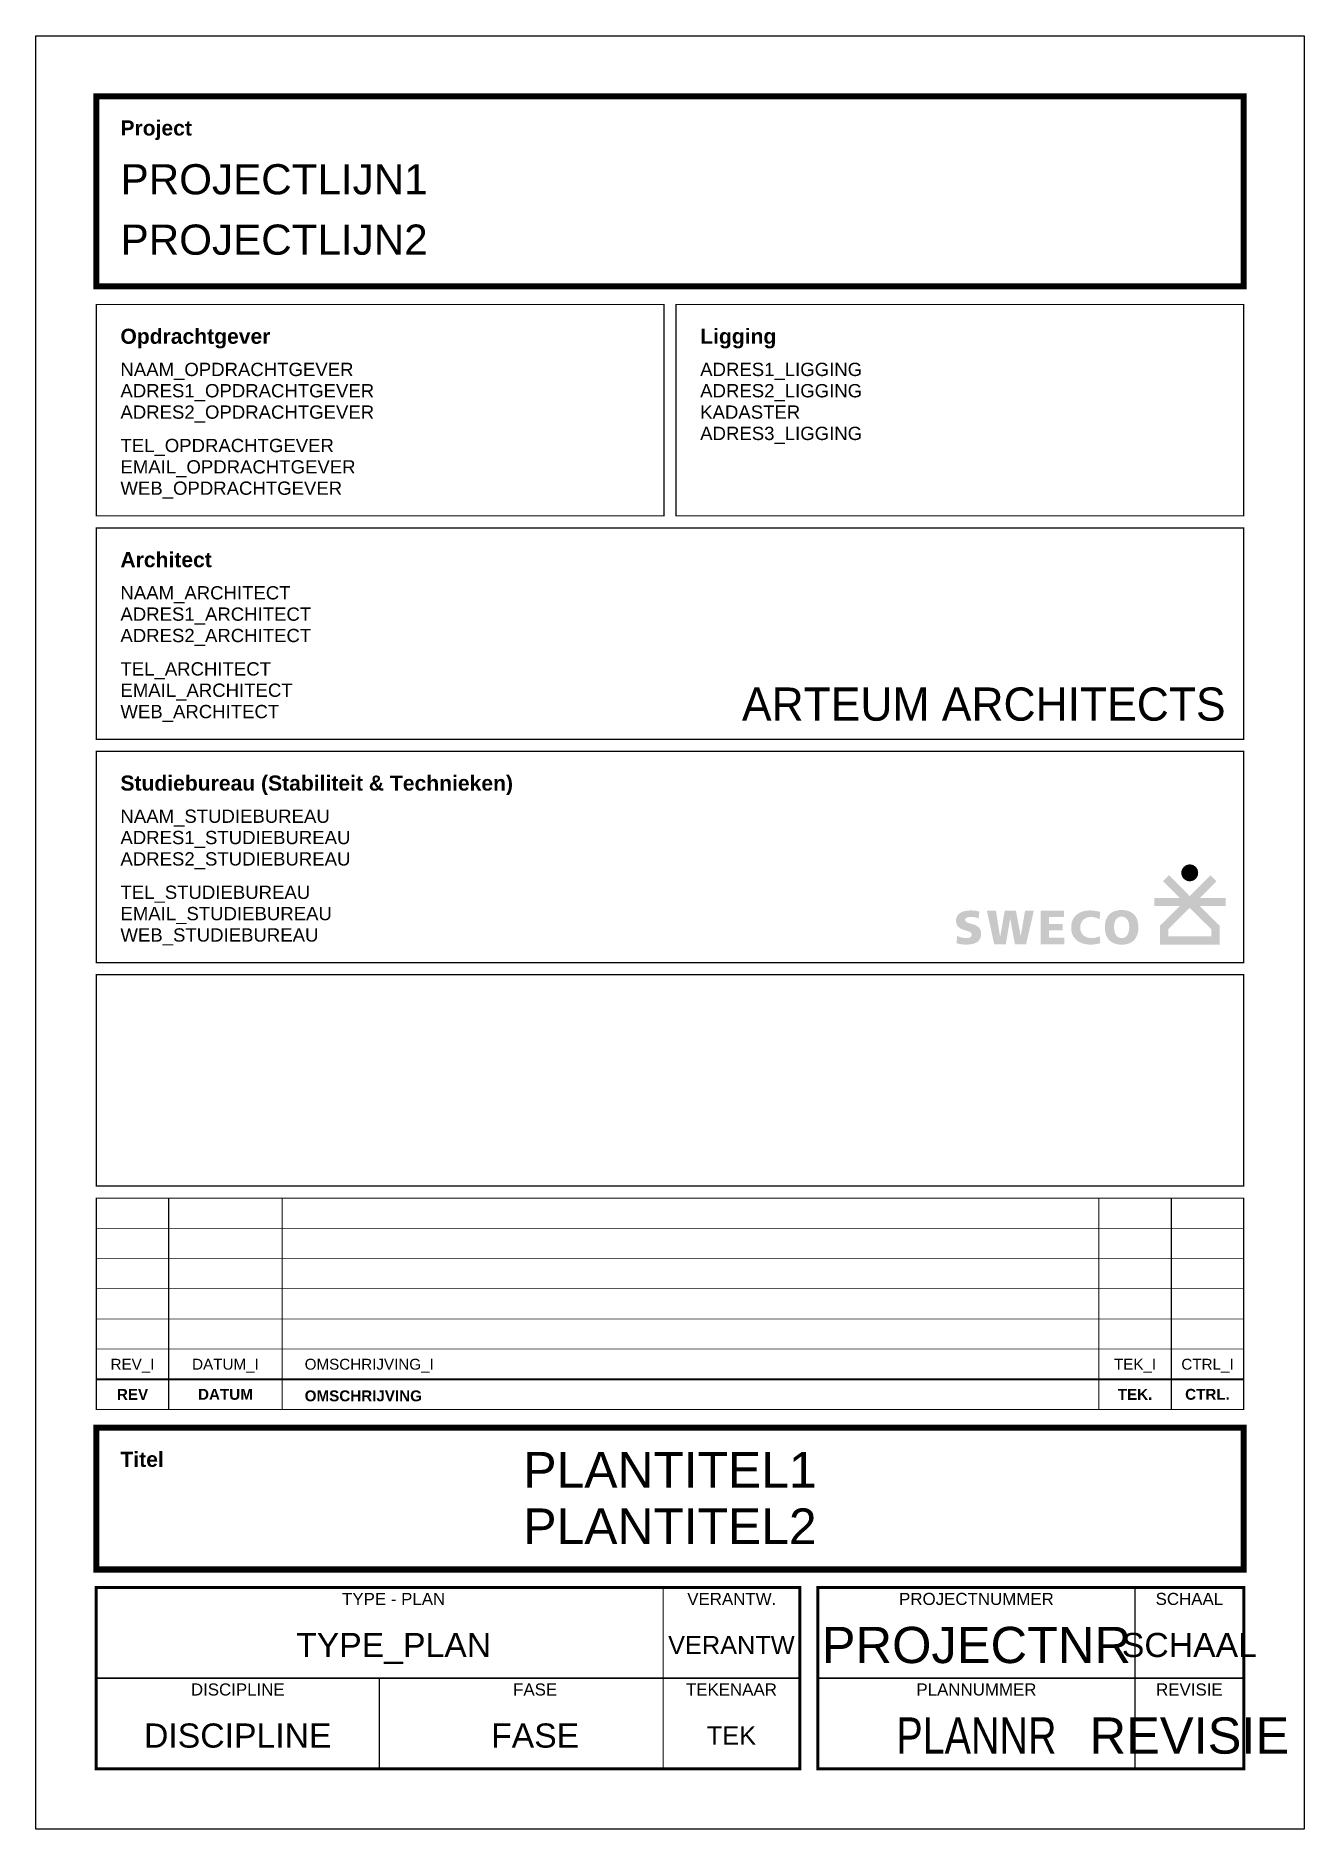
# Model space of a CAD drawing. Header units: millimetres. Extents: x -210 to 0, y 0 to 297.
import ezdxf
from ezdxf.enums import TextEntityAlignment as Align

# ---------------------------------------------------------------- set-up
doc = ezdxf.new("R2010")
doc.units = ezdxf.units.MM
doc.layers.add('AC-0000-ALGEMEEN-co-25', color=7, linetype='Continuous')
doc.styles.add('GM_Bold', font='')
doc.styles.add('GM_TitelBlok', font='arial.ttf')
doc.styles.get('GM_Bold').set_extended_font_data('Arial', bold=True)

# ---------------------------------------------------------------- blocks, each defined once
blk = doc.blocks.new('LG_Sweco')
h = blk.add_hatch(color=256)
h.dxf.hatch_style = 1
edge = h.paths.add_edge_path()
edge.add_arc((-5.94, 11.88), 1.4, 0, 360)
h = blk.add_hatch(color=7)
h.paths.add_polyline_path([(-1, 3.14), (-4.29, 6.4), (0, 6.4), (0, 7.69), (-4.32, 7.69), (-1.52, 10.48), (-2.52, 11.46), (-5.94, 8.03), (-9.38, 11.51), (-10.37, 10.52), (-7.54, 7.69), (-11.83, 7.69), (-11.83, 6.4), (-7.56, 6.4), (-10.86, 3.14), (-10.86, 0), (-1, 0)])
h.paths.add_polyline_path([(-9.46, 1.39), (-9.46, 2.56), (-5.94, 6.07), (-2.39, 2.56), (-2.39, 1.39)], flags=16)
for points in [[(-42.96, 5.59), (-43.06, 5.58), (-43.16, 5.55), (-43.27, 5.53), (-43.37, 5.5), (-43.47, 5.47), (-43.56, 5.43), (-43.65, 5.39), (-43.75, 5.35), (-43.84, 5.3), (-43.92, 5.25), (-44, 5.2), (-44.08, 5.15), (-44.16, 5.08), (-44.23, 5.02), (-44.29, 4.94), (-44.36, 4.87), (-44.41, 4.79), (-44.46, 4.71), (-44.5, 4.62), (-44.54, 4.52), (-44.57, 4.42), (-44.6, 4.31), (-44.62, 4.21), (-44.63, 4.09), (-44.63, 3.97), (-44.63, 3.79), (-44.6, 3.63), (-44.57, 3.47), (-44.52, 3.34), (-44.46, 3.22), (-44.4, 3.1), (-44.32, 3), (-44.23, 2.91), (-44.13, 2.83), (-44.03, 2.75), (-43.93, 2.68), (-43.82, 2.62), (-43.7, 2.57), (-43.58, 2.52), (-43.46, 2.47), (-43.34, 2.43), (-43.1, 2.36), (-42.87, 2.29), (-42.75, 2.26), (-42.65, 2.22), (-42.55, 2.18), (-42.45, 2.14), (-42.36, 2.1), (-42.28, 2.05), (-42.22, 1.99), (-42.16, 1.94), (-42.11, 1.87), (-42.08, 1.8), (-42.06, 1.71), (-42.04, 1.6), (-42.05, 1.55), (-42.06, 1.51), (-42.07, 1.48), (-42.08, 1.45), (-42.09, 1.42), (-42.11, 1.37), (-42.16, 1.31), (-42.2, 1.27), (-42.26, 1.23), (-42.32, 1.19), (-42.38, 1.16), (-42.45, 1.14), (-42.53, 1.12), (-42.6, 1.11), (-42.69, 1.09), (-42.77, 1.09), (-42.86, 1.08), (-42.95, 1.08), (-43.06, 1.08), (-43.17, 1.09), (-43.28, 1.1), (-43.38, 1.11), (-43.48, 1.13), (-43.58, 1.15), (-43.67, 1.17), (-43.77, 1.19), (-43.95, 1.25), (-44.12, 1.31), (-44.29, 1.38), (-44.45, 1.44), (-44.57, 0.24), (-44.48, 0.2), (-44.39, 0.18), (-44.29, 0.15), (-44.18, 0.13), (-44.08, 0.11), (-43.97, 0.09), (-43.87, 0.07), (-43.76, 0.05), (-43.55, 0.03), (-43.34, 0.01), (-43.14, 0), (-42.95, 0), (-42.71, 0), (-42.48, 0.02), (-42.37, 0.03), (-42.25, 0.04), (-42.14, 0.06), (-42.03, 0.08), (-41.92, 0.1), (-41.82, 0.13), (-41.71, 0.16), (-41.62, 0.19), (-41.52, 0.22), (-41.42, 0.27), (-41.33, 0.31), (-41.24, 0.36), (-41.16, 0.41), (-41.08, 0.47), (-41, 0.53), (-40.93, 0.6), (-40.86, 0.67), (-40.8, 0.74), (-40.75, 0.83), (-40.69, 0.91), (-40.65, 1.01), (-40.6, 1.1), (-40.57, 1.2), (-40.54, 1.31), (-40.51, 1.43), (-40.5, 1.54), (-40.49, 1.67), (-40.48, 1.8), (-40.49, 1.98), (-40.51, 2.15), (-40.55, 2.3), (-40.6, 2.43), (-40.66, 2.56), (-40.73, 2.67), (-40.81, 2.78), (-40.9, 2.87), (-40.99, 2.95), (-41.1, 3.03), (-41.21, 3.1), (-41.32, 3.16), (-41.44, 3.22), (-41.56, 3.27), (-41.68, 3.31), (-41.81, 3.35), (-42.06, 3.42), (-42.29, 3.49), (-42.41, 3.52), (-42.52, 3.56), (-42.62, 3.59), (-42.71, 3.63), (-42.81, 3.67), (-42.89, 3.71), (-42.96, 3.76), (-43.02, 3.81), (-43.06, 3.87), (-43.1, 3.93), (-43.12, 4.01), (-43.13, 4.09), (-43.13, 4.15), (-43.11, 4.21), (-43.1, 4.25), (-43.08, 4.28), (-43.06, 4.31), (-43.05, 4.34), (-43.02, 4.36), (-42.98, 4.4), (-42.92, 4.45), (-42.83, 4.48), (-42.75, 4.51), (-42.67, 4.53), (-42.59, 4.54), (-42.51, 4.56), (-42.42, 4.56), (-42.25, 4.57), (-42.11, 4.57), (-41.95, 4.57), (-41.79, 4.56), (-41.64, 4.54), (-41.48, 4.52), (-41.33, 4.48), (-41.19, 4.44), (-41.12, 4.42), (-41.04, 4.39), (-40.97, 4.36), (-40.9, 4.33), (-40.78, 5.47), (-40.94, 5.51), (-41.11, 5.55), (-41.28, 5.58), (-41.46, 5.61), (-41.65, 5.62), (-41.83, 5.64), (-42.03, 5.65), (-42.23, 5.65), (-42.43, 5.64), (-42.64, 5.63), (-42.75, 5.62), (-42.85, 5.61)], [(-35.67, 4.33), (-34.89, 0.06), (-33.03, 0.06), (-31.76, 5.59), (-33.21, 5.59), (-33.93, 1.38), (-34.71, 5.59), (-36.58, 5.59), (-37.3, 1.38), (-37.36, 1.38), (-38.02, 5.59), (-39.52, 5.59), (-38.32, 0.06), (-36.39, 0.06)], [(-26.71, 1.14), (-29.24, 1.14), (-29.24, 2.34), (-26.96, 2.34), (-26.96, 3.42), (-29.24, 3.42), (-29.24, 4.57), (-26.77, 4.57), (-26.77, 5.59), (-30.62, 5.59), (-30.62, 0.06), (-26.71, 0.06)], [(-20.82, 1.38), (-20.98, 1.32), (-21.15, 1.26), (-21.32, 1.21), (-21.49, 1.16), (-21.67, 1.13), (-21.84, 1.1), (-21.94, 1.09), (-22.03, 1.09), (-22.11, 1.08), (-22.2, 1.08), (-22.31, 1.08), (-22.4, 1.09), (-22.5, 1.1), (-22.59, 1.11), (-22.69, 1.13), (-22.78, 1.15), (-22.87, 1.17), (-22.95, 1.2), (-23.03, 1.23), (-23.12, 1.27), (-23.19, 1.31), (-23.27, 1.35), (-23.34, 1.39), (-23.42, 1.44), (-23.48, 1.5), (-23.54, 1.55), (-23.6, 1.6), (-23.66, 1.67), (-23.72, 1.73), (-23.77, 1.8), (-23.81, 1.87), (-23.86, 1.94), (-23.9, 2.01), (-23.93, 2.09), (-23.96, 2.18), (-23.99, 2.26), (-24.01, 2.35), (-24.03, 2.44), (-24.05, 2.53), (-24.06, 2.63), (-24.07, 2.73), (-24.07, 2.83), (-24.07, 2.92), (-24.06, 3.01), (-24.05, 3.1), (-24.04, 3.19), (-24.02, 3.28), (-23.99, 3.36), (-23.97, 3.45), (-23.94, 3.53), (-23.91, 3.61), (-23.87, 3.68), (-23.83, 3.76), (-23.79, 3.82), (-23.74, 3.89), (-23.69, 3.96), (-23.64, 4.02), (-23.58, 4.08), (-23.52, 4.14), (-23.46, 4.19), (-23.4, 4.24), (-23.33, 4.28), (-23.26, 4.33), (-23.18, 4.37), (-23.11, 4.41), (-23.03, 4.44), (-22.95, 4.47), (-22.87, 4.5), (-22.78, 4.52), (-22.69, 4.54), (-22.6, 4.55), (-22.52, 4.56), (-22.42, 4.57), (-22.33, 4.57), (-22.24, 4.57), (-22.14, 4.56), (-22.06, 4.56), (-21.97, 4.55), (-21.88, 4.53), (-21.78, 4.52), (-21.69, 4.5), (-21.61, 4.48), (-21.52, 4.45), (-21.42, 4.43), (-21.33, 4.4), (-21.24, 4.37), (-21.16, 4.33), (-21.06, 4.29), (-20.97, 4.25), (-20.88, 4.21), (-20.76, 5.41), (-20.97, 5.46), (-21.17, 5.5), (-21.37, 5.54), (-21.58, 5.58), (-21.78, 5.61), (-21.98, 5.63), (-22.18, 5.64), (-22.39, 5.65), (-22.56, 5.65), (-22.72, 5.64), (-22.88, 5.62), (-23.04, 5.61), (-23.2, 5.59), (-23.35, 5.56), (-23.5, 5.52), (-23.64, 5.48), (-23.79, 5.43), (-23.93, 5.38), (-24.06, 5.32), (-24.19, 5.26), (-24.31, 5.19), (-24.43, 5.12), (-24.54, 5.04), (-24.66, 4.96), (-24.76, 4.87), (-24.86, 4.77), (-24.95, 4.67), (-25.04, 4.56), (-25.12, 4.45), (-25.2, 4.33), (-25.27, 4.21), (-25.33, 4.08), (-25.38, 3.94), (-25.43, 3.8), (-25.47, 3.65), (-25.51, 3.5), (-25.54, 3.34), (-25.56, 3.17), (-25.57, 3), (-25.57, 2.83), (-25.57, 2.63), (-25.55, 2.44), (-25.53, 2.27), (-25.5, 2.1), (-25.46, 1.94), (-25.41, 1.78), (-25.35, 1.63), (-25.29, 1.5), (-25.22, 1.36), (-25.14, 1.24), (-25.05, 1.12), (-24.96, 1.01), (-24.86, 0.9), (-24.76, 0.8), (-24.66, 0.71), (-24.54, 0.62), (-24.42, 0.54), (-24.31, 0.47), (-24.18, 0.4), (-24.05, 0.34), (-23.93, 0.28), (-23.79, 0.23), (-23.65, 0.18), (-23.52, 0.15), (-23.38, 0.11), (-23.24, 0.08), (-23.09, 0.06), (-22.96, 0.04), (-22.81, 0.02), (-22.67, 0.01), (-22.53, 0), (-22.39, 0), (-22.25, 0), (-22.12, 0.01), (-22.01, 0.01), (-21.89, 0.02), (-21.66, 0.04), (-21.46, 0.08), (-21.27, 0.11), (-21.09, 0.15), (-20.92, 0.19), (-20.76, 0.24)]]:
    blk.add_hatch(color=7).paths.add_polyline_path(points)
h = blk.add_hatch(color=7)
h.paths.add_polyline_path([(-15.24, 0.67), (-15.15, 0.76), (-15.06, 0.86), (-14.98, 0.96), (-14.91, 1.07), (-14.84, 1.17), (-14.78, 1.29), (-14.72, 1.41), (-14.67, 1.53), (-14.62, 1.66), (-14.58, 1.8), (-14.54, 1.94), (-14.51, 2.08), (-14.48, 2.23), (-14.46, 2.38), (-14.45, 2.53), (-14.44, 2.69), (-14.44, 2.86), (-14.44, 3.02), (-14.45, 3.18), (-14.46, 3.34), (-14.48, 3.49), (-14.51, 3.64), (-14.54, 3.78), (-14.57, 3.92), (-14.62, 4.05), (-14.66, 4.18), (-14.72, 4.31), (-14.77, 4.43), (-14.83, 4.54), (-14.9, 4.66), (-14.98, 4.76), (-15.06, 4.86), (-15.14, 4.95), (-15.23, 5.05), (-15.33, 5.13), (-15.43, 5.21), (-15.53, 5.28), (-15.65, 5.35), (-15.76, 5.41), (-15.88, 5.47), (-16.01, 5.52), (-16.15, 5.57), (-16.28, 5.61), (-16.42, 5.64), (-16.57, 5.67), (-16.72, 5.69), (-16.88, 5.71), (-17.05, 5.72), (-17.21, 5.72), (-17.38, 5.72), (-17.55, 5.71), (-17.7, 5.69), (-17.86, 5.67), (-18.01, 5.64), (-18.15, 5.61), (-18.29, 5.57), (-18.42, 5.52), (-18.54, 5.47), (-18.67, 5.41), (-18.79, 5.35), (-18.9, 5.28), (-19, 5.21), (-19.1, 5.13), (-19.2, 5.05), (-19.29, 4.95), (-19.38, 4.86), (-19.45, 4.76), (-19.53, 4.66), (-19.6, 4.54), (-19.66, 4.43), (-19.72, 4.31), (-19.77, 4.18), (-19.82, 4.05), (-19.85, 3.92), (-19.89, 3.78), (-19.92, 3.64), (-19.95, 3.49), (-19.97, 3.34), (-19.98, 3.18), (-19.99, 3.02), (-19.99, 2.86), (-19.99, 2.69), (-19.98, 2.53), (-19.97, 2.38), (-19.95, 2.23), (-19.92, 2.08), (-19.89, 1.94), (-19.85, 1.8), (-19.82, 1.66), (-19.77, 1.53), (-19.71, 1.41), (-19.66, 1.29), (-19.59, 1.17), (-19.52, 1.07), (-19.45, 0.96), (-19.37, 0.86), (-19.28, 0.76), (-19.19, 0.67), (-19.1, 0.59), (-18.99, 0.51), (-18.89, 0.43), (-18.78, 0.36), (-18.66, 0.3), (-18.54, 0.24), (-18.41, 0.19), (-18.28, 0.15), (-18.14, 0.11), (-18, 0.07), (-17.85, 0.04), (-17.7, 0.02), (-17.55, 0), (-17.38, 0), (-17.21, -0.01), (-17.05, 0), (-16.89, 0), (-16.73, 0.02), (-16.58, 0.04), (-16.43, 0.07), (-16.29, 0.11), (-16.15, 0.15), (-16.02, 0.19), (-15.89, 0.24), (-15.77, 0.3), (-15.65, 0.36), (-15.54, 0.43), (-15.43, 0.51), (-15.33, 0.59)])
h.paths.add_polyline_path([(-17.21, 1.08), (-17.3, 1.09), (-17.38, 1.09), (-17.45, 1.11), (-17.53, 1.12), (-17.59, 1.14), (-17.66, 1.17), (-17.73, 1.2), (-17.79, 1.23), (-17.85, 1.27), (-17.9, 1.31), (-17.96, 1.36), (-18.01, 1.41), (-18.08, 1.48), (-18.14, 1.57), (-18.18, 1.63), (-18.21, 1.69), (-18.25, 1.76), (-18.28, 1.83), (-18.31, 1.9), (-18.34, 1.97), (-18.36, 2.04), (-18.38, 2.12), (-18.4, 2.19), (-18.42, 2.27), (-18.43, 2.36), (-18.44, 2.43), (-18.45, 2.52), (-18.47, 2.69), (-18.47, 2.86), (-18.47, 3.03), (-18.45, 3.21), (-18.44, 3.29), (-18.43, 3.37), (-18.42, 3.46), (-18.4, 3.54), (-18.38, 3.62), (-18.36, 3.69), (-18.34, 3.77), (-18.31, 3.84), (-18.28, 3.91), (-18.25, 3.97), (-18.21, 4.04), (-18.18, 4.1), (-18.14, 4.16), (-18.1, 4.22), (-18.05, 4.27), (-17.98, 4.34), (-17.9, 4.41), (-17.85, 4.45), (-17.79, 4.48), (-17.7, 4.53), (-17.59, 4.57), (-17.53, 4.59), (-17.45, 4.61), (-17.38, 4.62), (-17.3, 4.63), (-17.21, 4.63), (-17.13, 4.63), (-17.06, 4.62), (-16.98, 4.61), (-16.9, 4.59), (-16.83, 4.57), (-16.74, 4.53), (-16.64, 4.48), (-16.55, 4.43), (-16.48, 4.36), (-16.42, 4.32), (-16.38, 4.27), (-16.33, 4.22), (-16.27, 4.13), (-16.21, 4.04), (-16.18, 3.97), (-16.15, 3.91), (-16.12, 3.84), (-16.1, 3.77), (-16.07, 3.69), (-16.05, 3.62), (-16.03, 3.54), (-16, 3.37), (-15.98, 3.21), (-15.97, 3.03), (-15.96, 2.86), (-15.97, 2.69), (-15.98, 2.52), (-16, 2.36), (-16.03, 2.19), (-16.05, 2.12), (-16.07, 2.04), (-16.1, 1.97), (-16.12, 1.9), (-16.15, 1.83), (-16.18, 1.76), (-16.21, 1.69), (-16.25, 1.63), (-16.29, 1.57), (-16.33, 1.51), (-16.38, 1.46), (-16.42, 1.41), (-16.48, 1.36), (-16.53, 1.31), (-16.58, 1.27), (-16.64, 1.23), (-16.7, 1.2), (-16.77, 1.17), (-16.83, 1.14), (-16.9, 1.12), (-16.98, 1.11), (-17.06, 1.09), (-17.13, 1.09)], flags=16)

msp = doc.modelspace()

# ---------------------------------------------------------------- linework, layer by layer
at = {"transparency": 33554687}
for p, q in [((-210, 297), (0, 297)), ((-210, 0), (-210, 297)), ((0, 297), (0, 0)), ((0, 0), (-210, 0))]:
    msp.add_line(p, q, dxfattribs=at)
for points, const_width in [([(-10, 255.5), (-200, 255.5), (-200, 287), (-10, 287)], 1), ([(-200, 252.5), (-106, 252.5), (-106, 217.5), (-200, 217.5)], 0.2), ([(-104, 252.5), (-10, 252.5), (-10, 217.5), (-104, 217.5)], 0.2), ([(-200, 215.5), (-10, 215.5), (-10, 180.5), (-200, 180.5)], 0.2), ([(-200, 178.5), (-10, 178.5), (-10, 143.5), (-200, 143.5)], 0.2), ([(-200, 141.5), (-10, 141.5), (-10, 106.5), (-200, 106.5)], 0.2), ([(-200, 104.5), (-10, 104.5), (-10, 69.5), (-200, 69.5)], 0.2), ([(-10, 66.5), (-200, 66.5), (-200, 43), (-10, 43)], 1), ([(-80.52, 10), (-80.52, 40), (-10, 40), (-10, 10)], 0.5)]:
    msp.add_lwpolyline(points, close=True, dxfattribs=dict(at, const_width=const_width))
at = {"lineweight": 18, "transparency": 33554687, "const_width": 0.2, "flags": 128}
for points in [[(-188, 69.5), (-188, 104.5)], [(-169.22, 69.5), (-169.22, 104.5)]]:
    msp.add_lwpolyline(points, dxfattribs=at)
at = {"transparency": 33554687}
for points, const_width in [([(-34, 69.5), (-34, 104.5)], 0.2), ([(-22, 69.5), (-22, 104.5)], 0.2), ([(-106.14, 40), (-106.14, 25)], 0.2), ([(-28, 40), (-28, 25)], 0.2), ([(-83.52, 25), (-83.52, 10), (-200, 10), (-200, 25)], 0.5), ([(-200, 25), (-83.52, 25)], 0.3), ([(-153.14, 25), (-153.14, 10)], 0.2), ([(-106.14, 25), (-106.14, 10)], 0.2), ([(-10, 25), (-80.52, 25)], 0.3), ([(-28, 25), (-28, 10)], 0.2)]:
    msp.add_lwpolyline(points, dxfattribs=dict(at, const_width=const_width))
at = {"transparency": 33554687, "flags": 128}
for points, const_width in [([(-10, 99.5), (-200, 99.5)], 0.1), ([(-10, 94.5), (-200, 94.5)], 0.1), ([(-10, 89.5), (-200, 89.5)], 0.1), ([(-10, 84.5), (-200, 84.5)], 0.1), ([(-10, 79.5), (-200, 79.5)], 0.1), ([(-200, 74.5), (-10, 74.5)], 0.3)]:
    msp.add_lwpolyline(points, dxfattribs=dict(at, const_width=const_width))
at = {"lineweight": 18, "transparency": 33554687, "const_width": 0.5}
msp.add_lwpolyline([(-200, 25), (-200, 40), (-83.52, 40), (-83.52, 25)], dxfattribs=at)

# ---------------------------------------------------------------- block references
at = {"layer": 'AC-0000-ALGEMEEN-co-25', "transparency": 33554687}
msp.add_blockref('LG_Sweco', (-13, 146.5), dxfattribs=at)

# ---------------------------------------------------------------- texts
at = {"transparency": 33554687, "style": 'GM_TitelBlok'}
for s, p in [('TYPE - PLAN', (-150.76, 37.13)), ('VERANTW.', (-94.77, 37.13)), ('PROJECTNUMMER', (-54.26, 37.13)), ('SCHAAL', (-19, 37.13)), ('DISCIPLINE', (-176.57, 22.13)), ('FASE', (-127.33, 22.13)), ('TEKENAAR', (-94.83, 22.13)), ('PLANNUMMER', (-54.26, 22.13)), ('REVISIE', (-19, 22.13))]:
    msp.add_text(s, height=2, dxfattribs=at).set_placement(p, align=Align.CENTER)
at = {"transparency": 33554687, "char_height": 2.5, "attachment_point": 1, "style": 'GM_Bold'}
for s, insert in [('Project', (-196, 283)), ('Titel', (-196, 62.5))]:
    msp.add_mtext(s, dxfattribs=dict(at, insert=insert))
at = {"transparency": 33554687, "style": 'GM_Bold'}
for s, insert, char_height, width, attachment_point in [('Opdrachtgever', (-196, 248.5), 2.5, 17.3652, 1), ('Ligging', (-100, 248.5), 2.5, 17.3652, 1), ('REV', (-194, 72), 1.8, 11.7883, 5), ('DATUM', (-178.61, 72), 1.8, 11.7883, 5), ('OMSCHRIJVING', (-165.49, 72.66), 1.8, 11.7883, 1), ('TEK.', (-28, 72), 1.8, 11.7883, 5), ('CTRL.', (-16, 72), 1.8, 11.7883, 5)]:
    msp.add_mtext(s, dxfattribs=dict(at, insert=insert, char_height=char_height, width=width, attachment_point=attachment_point))
at = {"transparency": 33554687}
for s, width, insert, char_height, attachment_point, style in [('Architect', 35.4518, (-196, 211.5), 2.5, 1, 'GM_Bold'), ('{\\fMyraid|b0|i0|c2|p2;ARTEUM ARCHITECTS}', 77.2465, (-13, 183.5), 5.5, 9, 'GM_TitelBlok'), ('Studiebureau (Stabiliteit & Technieken)', 96.2743, (-196, 174.5), 2.5, 1, 'GM_Bold')]:
    msp.add_mtext_dynamic_manual_height_columns(s, width=width, gutter_width=30, heights=[0], dxfattribs=dict(at, insert=insert, char_height=char_height, attachment_point=attachment_point, style=style))
at = {"transparency": 33554687, "style": 'GM_TitelBlok'}
for tag, text, height, p in [('PROJECTLIJN1', 'PROJECT1', 5, (-195.97, 269.25)), ('PROJECTLIJN2', 'PROJECT2', 5, (-195.97, 259.25)), ('NAAM_OPDRACHTGEVER', 'opdrachtgever', 2.2, (-196, 240)), ('ADRES1_LIGGING', 'adres1', 2.2, (-100, 240)), ('ADRES1_OPDRACHTGEVER', 'adres1', 2.2, (-196, 236.47)), ('ADRES2_LIGGING', 'adres2', 2.2, (-100, 236.47)), ('ADRES2_OPDRACHTGEVER', 'adres2', 2.2, (-196, 232.93)), ('KADASTER', 'kadaster', 2.2, (-100, 232.93)), ('ADRES3_LIGGING', 'provincie', 2.2, (-100, 229.4)), ('TEL_OPDRACHTGEVER', 'telefoon', 2.2, (-196, 227.4)), ('EMAIL_OPDRACHTGEVER', 'email', 2.2, (-196, 223.86)), ('WEB_OPDRACHTGEVER', 'website', 2.2, (-196, 220.33)), ('NAAM_ARCHITECT', 'Alain De Backer', 2.2, (-196, 203)), ('ADRES1_ARCHITECT', 'Avenue Athéna 6', 2.2, (-196, 199.47)), ('ADRES2_ARCHITECT', '1348 LOUVAIN-LA-NEUVE', 2.2, (-196, 195.93)), ('TEL_ARCHITECT', 'T: +32 2 588 64 65', 2.2, (-196, 190.4)), ('EMAIL_ARCHITECT', 'E: Alain.DeBacker@swecobelgium.be', 2.2, (-196, 186.87)), ('WEB_ARCHITECT', 'W: www.arteumarchitects.be', 2.2, (-196, 183.33)), ('NAAM_STUDIEBUREAU', 'SWECO BELGIUM nv', 2.2, (-196, 166)), ('ADRES1_STUDIEBUREAU', 'Arenbergstraat 13, Bus 1', 2.2, (-196, 162.47)), ('ADRES2_STUDIEBUREAU', '1000 BRUSSEL', 2.2, (-196, 158.93)), ('TEL_STUDIEBUREAU', 'T: +32 2 383 06 40', 2.2, (-196, 153.4)), ('EMAIL_STUDIEBUREAU', 'E: info@swecobelgium.be', 2.2, (-196, 149.87)), ('WEB_STUDIEBUREAU', 'W: www.swecobelgium.be', 2.2, (-196, 146.33))]:
    msp.add_attdef(tag, text=text, height=height, dxfattribs=at).set_placement(p, align=Align.BOTTOM_LEFT)
for tag, text, height, p in [('REV_I', '', 1.8, (-194, 77)), ('DATUM_I', '', 1.8, (-178.61, 77)), ('TEK_I', '', 1.8, (-28, 77)), ('CTRL_I', '', 1.8, (-16, 77)), ('PROJECTNR', '0000-0000', 6, (-54.26, 30.5)), ('TYPE_PLAN', '', 4, (-150.76, 30.5)), ('VERANTW', 'XXXX', 3, (-94.83, 30.5)), ('SCHAAL', '1/50', 4, (-19, 30.5)), ('REVISIE', '1', 6, (-19, 15.5)), ('DISCIPLINE', '', 4, (-176.57, 15.5)), ('FASE', '', 4, (-127.33, 15.5)), ('TEK', 'XXXX', 3, (-94.83, 15.5))]:
    msp.add_attdef(tag, text=text, height=height, dxfattribs=at).set_placement(p, align=Align.MIDDLE_CENTER)
msp.add_attdef('OMSCHRIJVING_I', (-165.49, 76.1), '', height=1.8, dxfattribs=at)
for tag, text, p in [('PLANTITEL1', 'TITEL1', (-105, 62.47)), ('PLANTITEL2', 'TITEL2', (-105, 53.11))]:
    msp.add_attdef(tag, text=text, height=5.9, dxfattribs=at).set_placement(p, align=Align.TOP_CENTER)
at = {"transparency": 33554687, "style": 'GM_TitelBlok', "width": 0.78}
msp.add_attdef('PLANNR', text='AC-DW-BAP-001', height=6, dxfattribs=at).set_placement((-54.26, 15.5), align=Align.MIDDLE_CENTER)

doc.saveas('drawing.dxf')
